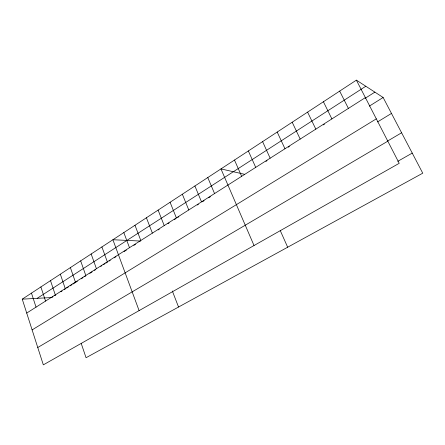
<?xml version="1.0" encoding="UTF-8"?>
<svg xmlns="http://www.w3.org/2000/svg" width="445" height="445" viewBox="0 0 445 445"><rect width="100%" height="100%" fill="white"/><g stroke="black" fill="none" stroke-linecap="round" stroke-linejoin="round"><path stroke-width="0.67" d="M356.389 80.145L399.209 163.309L43.321 364.856L22.25 299.157L356.389 80.145L383.128 97.483L422.75 173.188L86.057 357.719L81.229 343.501M37.169 298.334L365.807 86.247M26.711 313.069L365.378 97.605M51.804 297.521L52.938 296.804M54.64 295.719L55.775 295.002M60.882 291.753L62.039 291.019M64.353 289.545L65.51 288.811M66.667 288.076L68.402 286.975M70.138 285.868L71.806 284.811M72.913 284.105L77.363 281.273M81.285 278.781L82.987 277.697M84.689 276.618L85.824 275.894M89.807 273.363L92.126 271.889M94.44 270.415L95.597 269.681M100.754 266.405L101.866 265.693M103.546 264.63L104.664 263.918M105.776 263.212L107.456 262.144M109.131 261.076L110.271 260.353M114.265 257.811L115.978 256.726M124.066 251.581L126.397 250.101M133.845 245.367L135.541 244.288M158.12 229.932L159.266 229.208M167.965 223.674L169.139 222.928M174.362 219.608L176.064 218.523M177.772 217.444L178.907 216.721M197.319 205.012L198.448 204.294M202.408 201.78L204.105 200.701M208.638 197.819L210.374 196.712M265.91 161.407L267.067 160.673M288.282 147.184L289.45 146.444M323.331 124.9L324.461 124.183M365.228 98.262L374.874 92.132M369.344 106.127L383.128 97.483M32.112 329.906L376.314 118.843M377.493 121.952L391.472 113.425M387.378 141.165L401.601 132.782M37.758 347.512L387.818 141.176M397.758 161.329L412.237 153.097M22.25 299.157L51.147 297.56M140.62 241.057L112.902 239.738L139.101 310.616M244.689 174.329L220.965 168.905L254.028 245.529M339.674 91.103L348.402 108.408M323.415 101.755L331.887 118.915M307.59 112.129L315.822 129.133M292.193 122.219L300.191 139.079M277.196 132.048L284.972 148.763M262.594 141.621L270.154 158.192M248.36 150.95L255.719 167.376M280.211 230.482L287.676 247.22M234.493 160.044L241.646 176.326M207.776 177.555L214.557 193.564M194.904 185.988L201.513 201.863M182.344 194.22L188.78 209.962M170.085 202.258L176.354 217.866M158.109 210.107L164.222 225.587M146.416 217.772L152.374 233.124M172.337 290.997L178.545 307.028M134.985 225.259L140.804 240.484M123.821 232.579L129.495 247.681M101.911 246.942L107.312 261.793M91.164 253.984L96.432 268.713M80.662 260.87L85.802 275.477M70.388 267.606L75.405 282.091M60.336 274.192L65.237 288.56M50.508 280.634L55.291 294.89M40.884 286.942L45.562 301.081M31.467 293.11L36.034 307.139"/></g></svg>
